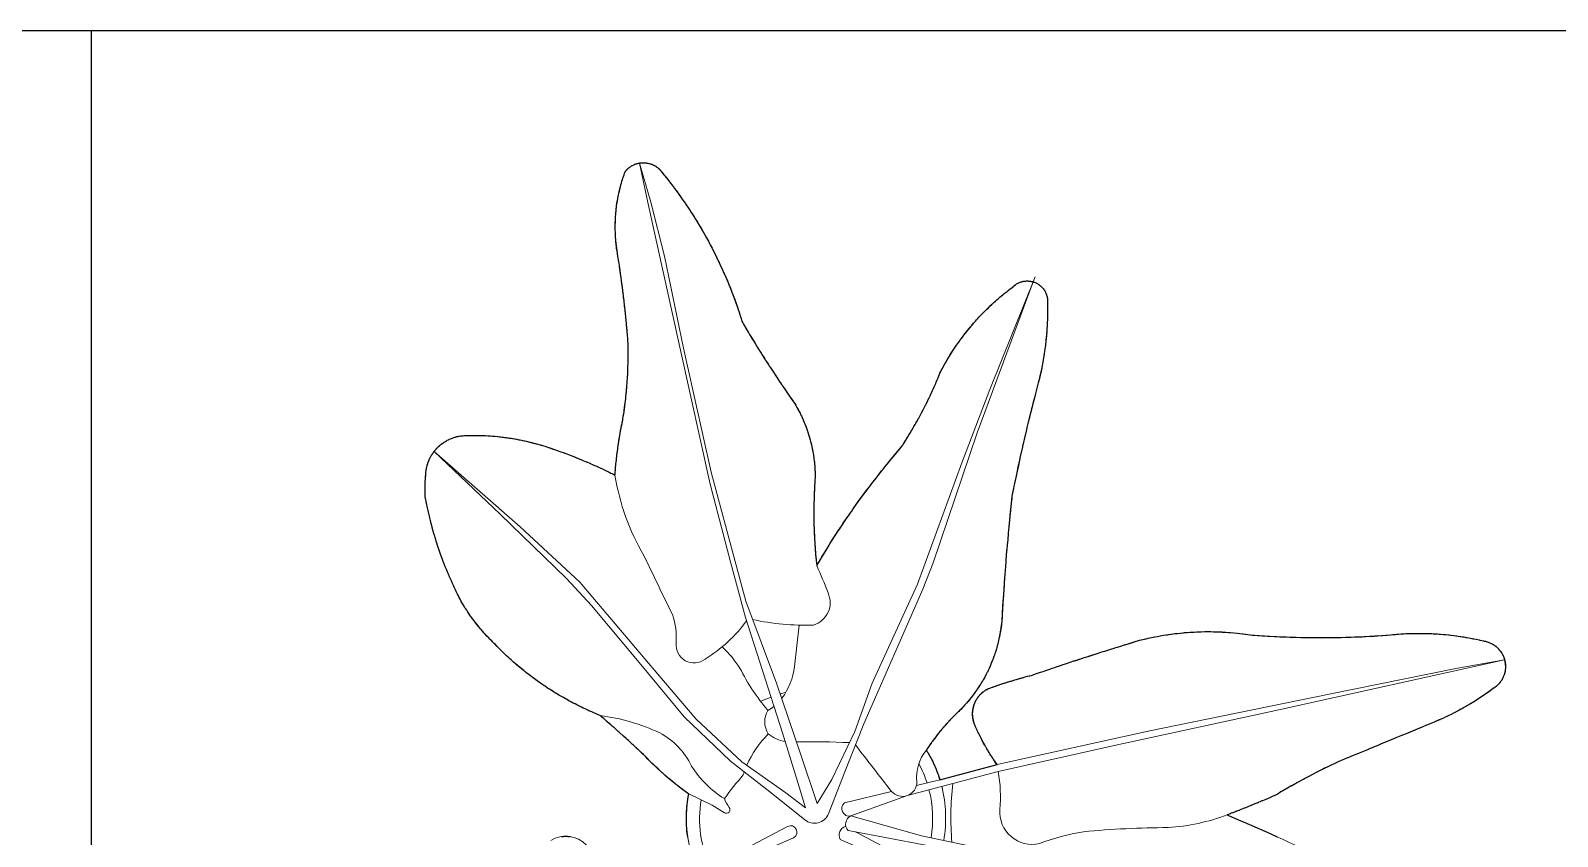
# Model space of a CAD drawing. Header units: millimetres. Extents: x 488786 to 747986, y 25193 to 95000.
# Drawn here: x 578785 to 581671, y 87476 to 89000 of the extents above; entities that cross this region are included whole.
import ezdxf

# ---------------------------------------------------------------- set-up
doc = ezdxf.new("R2010")
doc.units = ezdxf.units.MM
doc.layers.add('10. ETC', color=251, linetype='Continuous')
doc.layers.add('6. FUR1', color=181, linetype='Continuous')
doc.layers.add('7. FUR2', color=241, linetype='Continuous', lineweight=5)

# ---------------------------------------------------------------- blocks, each defined once
blk = doc.blocks.new('YUHIHA_Accessory_Plant_LargeLeaf_A_Plan')
at = {"layer": '6. FUR1'}
for points in [[(-485, -26.2), (-483.3, -26), (-482.2, -25.9), (-481.6, -25.8), (-479.9, -25.7), (-478.7, -25.7), (-477.6, -25.6), (-476.4, -25.6), (-474.7, -25.7), (-474.1, -25.7), (-473, -25.8), (-471.3, -25.9), (-470.7, -26), (-469, -26.2)], [(-246.8, -27.1), (-247.2, -23.5), (-247.7, -20), (-248.1, -16.4), (-248.2, -15.2), (-248.5, -11.6), (-248.7, -9.2), (-248.8, -6.8), (-249, -3.2), (-249, -2), (-249.2, 1.6), (-249.2, 4.1), (-249.2, 6.4), (-249.2, 8.9), (-249.2, 12.5), (-249.1, 16.1), (-249, 19.7), (-248.8, 22.1), (-248.6, 25.7), (-248.5, 26.9), (-248.2, 30.5), (-248, 32.9), (-247.7, 35.3), (-247.4, 37.6), (-247, 41.2), (-246.8, 42.4), (-246.3, 46), (-245.9, 48.4), (-245.3, 51.9), (-244.8, 54.3), (-246.9, 55.8), (-249.7, 57.8), (-253.8, 60.9), (-257.3, 63.5), (-261.4, 66.6), (-265.4, 69.8), (-267.4, 71.4), (-268.1, 71.9), (-269.5, 73), (-270.8, 74.1), (-274.8, 77.3), (-280.1, 81.7), (-280.7, 82.3), (-282.1, 83.3), (-283.4, 84.5), (-284, 85), (-288.6, 88.9), (-289.2, 89.5), (-290.5, 90.6), (-291.2, 91.2), (-291.8, 91.8), (-293.7, 93.5), (-295, 94.6), (-298.9, 98.1), (-302.6, 101.6), (-307, 105.7), (-310.8, 109.2), (-313.9, 112.2), (-315.7, 114), (-318.8, 117), (-319.3, 117.6), (-321.8, 120.1), (-326, 124.4), (-327.8, 126.2), (-328.4, 126.8), (-330.3, 128.7), (-334.9, 133), (-341.3, 139.1), (-349.1, 146.4), (-351.1, 148.2), (-353, 150), (-353.7, 150.6), (-354.3, 151.2), (-356.3, 153), (-358.3, 154.8), (-358.9, 155.4), (-360.9, 157.2), (-362.9, 159), (-368.1, 163.8), (-375.4, 170.4), (-382.7, 176.9), (-383.3, 177.5), (-386, 179.9), (-386.7, 180.5), (-388.7, 182.2), (-389.3, 182.8), (-392, 185.2), (-398.7, 191), (-403.4, 195.1), (-404.7, 196.3), (-405.4, 196.9), (-408.1, 199.2), (-410.8, 201.5), (-412.1, 202.7), (-417.5, 204.9), (-421.1, 206.4), (-422.9, 207.1), (-428.2, 209.5), (-433.5, 211.8), (-435.2, 212.6), (-440.5, 215.1), (-444, 216.7), (-447.5, 218.4), (-452.7, 221), (-456.2, 222.7), (-459.6, 224.5), (-463, 226.3), (-466.4, 228.1), (-469.9, 229.9), (-475, 232.7), (-478.3, 234.6), (-481.7, 236.5), (-485.1, 238.4), (-490.1, 241.4), (-495, 244.4), (-498.3, 246.4), (-500, 247.4), (-504.9, 250.5), (-508.1, 252.6), (-511.4, 254.7), (-516.2, 257.9), (-517.8, 259), (-521, 261.2), (-524.2, 263.4), (-527.4, 265.6), (-530.5, 267.8), (-535.2, 271.2), (-538.4, 273.5), (-541.5, 275.8), (-546.1, 279.4), (-550.7, 282.9), (-553.7, 285.3), (-556.7, 287.7), (-559.7, 290.2), (-562.7, 292.6), (-565.7, 295.1), (-568.7, 297.6), (-571.6, 300.1), (-576, 303.9), (-580.3, 307.8), (-583.2, 310.4), (-586, 313), (-588.9, 315.6), (-590.3, 317), (-593.1, 319.6), (-595.9, 322.3), (-598.6, 325), (-601.4, 327.7), (-604.1, 330.5), (-606.8, 333.2), (-610.9, 337.4), (-612.2, 338.8), (-614.9, 341.6), (-617.1, 343.7), (-619.2, 345.8), (-620.7, 347.3), (-622.8, 349.4), (-625.6, 352.3), (-629.8, 356.8), (-631.1, 358.3), (-633.8, 361.3), (-634.5, 362.1), (-635.2, 362.8), (-637.2, 365.1), (-638.5, 366.6), (-641.7, 370.5), (-644.9, 374.5), (-648, 378.4), (-651.1, 382.5), (-652.3, 384.1), (-653.5, 385.7), (-655.8, 389), (-657, 390.7), (-658.2, 392.3), (-660.5, 395.7), (-662.1, 398.2), (-663.8, 400.7), (-664.4, 401.6), (-666, 404.2), (-667.1, 405.9), (-668.7, 408.5), (-670.2, 411.1), (-672.3, 414.5), (-673.3, 416.3), (-675.3, 419.8), (-676.7, 422.5), (-678.6, 426.1), (-680, 428.8), (-681.9, 432.4), (-684.1, 436.9), (-685.8, 440.6), (-687.9, 445.2), (-688.8, 447), (-691.1, 452.1), (-693.4, 457.1), (-694, 458.4), (-696.8, 464.8), (-699, 469.9), (-700, 472.4), (-702.2, 477.6), (-704.3, 482.7), (-706.3, 487.9), (-706.8, 489.2), (-707.3, 490.5), (-709.3, 495.7), (-710.8, 499.6), (-713.2, 506.1), (-715, 511.4), (-716.4, 515.3), (-718.2, 520.6), (-719.5, 524.5), (-720.8, 528.5), (-722, 532.5), (-722.9, 535.1), (-724.1, 539.1), (-724.9, 541.8), (-725.3, 543.1), (-726.5, 547.1), (-727.6, 551.1), (-728.4, 553.8), (-729.5, 557.8), (-729.8, 559.2), (-730.2, 560.5), (-731.6, 565.9), (-733, 571.3), (-734.3, 576.7), (-735, 579.4), (-735.6, 582.1), (-736.2, 584.8), (-737.4, 590.2), (-738.6, 595.6), (-739.2, 598.4), (-740.3, 603.8), (-741.1, 607.9), (-741.6, 610.6), (-742.6, 616.1), (-742.6, 616.8), (-742.7, 617.2), (-742.7, 618.3), (-742.7, 618.7), (-742.8, 621.3), (-742.8, 621.6), (-742.9, 623.1), (-742.9, 623.5), (-742.9, 624.2), (-742.9, 626.8), (-743, 627.2), (-743, 627.9), (-743, 628.3), (-743, 633.8), (-743, 634.2), (-743, 634.9), (-742.9, 636), (-742.9, 636.7), (-742.9, 637.5), (-742.9, 638.6), (-742.9, 639.7), (-742.9, 640), (-742.7, 644.1), (-742.7, 644.5), (-742.6, 645.6), (-742.6, 645.9), (-742.5, 649.2), (-742.4, 650), (-742.4, 650.4), (-742, 655.5), (-742, 655.9), (-741.9, 657), (-741.7, 659.5), (-741.7, 659.9), (-741.6, 660.6), (-741.6, 661), (-741.3, 664.1), (-741, 665.7), (-740.8, 667.4), (-740.5, 669.1), (-740.2, 670.8), (-739.8, 672.5), (-739.2, 674.9), (-738.8, 676.6), (-738.3, 678.2), (-738, 679), (-737.8, 679.8), (-737.2, 681.5), (-736.6, 683), (-736.3, 683.9), (-736, 684.6), (-735.3, 686.2), (-734.6, 687.8), (-733.9, 689.3), (-733.5, 690.1), (-732.7, 691.6), (-732.3, 692.3), (-731.4, 693.8), (-730.6, 695.3), (-730.1, 696), (-729.2, 697.4), (-728.3, 698.9), (-727.8, 699.6), (-727.3, 700.2), (-725.7, 702.3), (-724.1, 704.3), (-723, 705.6), (-721.9, 706.9), (-720.7, 708.1), (-719.5, 709.4), (-718.3, 710.6), (-717.1, 711.7), (-716.5, 712.3), (-714.5, 714), (-713.9, 714.5), (-713.2, 715.1), (-711.9, 716.1), (-711.2, 716.6), (-709.1, 718.1), (-708.4, 718.6), (-707, 719.6), (-705.6, 720.5), (-704.1, 721.4), (-702.6, 722.2), (-701.2, 723.1), (-698.9, 724.2), (-697.3, 725), (-695, 726), (-693.4, 726.6), (-691.8, 727.2), (-690.2, 727.8), (-688.6, 728.4), (-687, 728.9), (-685.3, 729.3), (-684.5, 729.6), (-682.8, 730), (-681.2, 730.3), (-679.5, 730.7), (-677.8, 731), (-675.3, 731.4), (-673.6, 731.6), (-672.8, 731.7), (-671.1, 731.8), (-668.5, 732), (-666, 732.1), (-659.9, 732.3), (-655, 732.3), (-652.5, 732.4), (-646.3, 732.4), (-641.4, 732.3), (-636.5, 732.2), (-632.8, 732.1), (-629.1, 731.9), (-624.2, 731.7), (-620.5, 731.4), (-615.6, 731.1), (-614.4, 731), (-613.1, 730.9), (-610.7, 730.7), (-605.8, 730.2), (-602.1, 729.8), (-597.2, 729.3), (-592.3, 728.6), (-588.7, 728.1), (-583.8, 727.4), (-581.4, 727.1), (-577.7, 726.5), (-574.1, 725.9), (-572.8, 725.6), (-570.4, 725.2), (-565.6, 724.3), (-563.2, 723.8), (-560.8, 723.3), (-555.9, 722.3), (-552.3, 721.5), (-547.5, 720.4), (-545.1, 719.8), (-540.4, 718.6), (-539.2, 718.3), (-538, 718), (-533.2, 716.7), (-529.7, 715.7), (-523.8, 714), (-521.4, 713.3), (-516.7, 711.8), (-513.2, 710.7), (-510.1, 709.6), (-509, 709.3), (-508, 709), (-504.9, 707.9), (-502.8, 707.2), (-496.6, 705.1), (-495.6, 704.7), (-493.5, 704), (-486.3, 701.4), (-482.2, 700), (-480.2, 699.2), (-479.2, 698.8), (-475.1, 697.3), (-469, 695), (-463.9, 693), (-461.8, 692.2), (-460.8, 691.8), (-459.8, 691.4), (-451.7, 688.1), (-447.7, 686.4), (-445.7, 685.6), (-444.7, 685.2), (-441.6, 683.9), (-438.6, 682.6), (-437.6, 682.2), (-431.6, 679.6), (-430.6, 679.2), (-429.6, 678.7), (-426.6, 677.4), (-422.6, 675.6), (-420.6, 674.7), (-416.7, 672.9), (-410.7, 670.2), (-406.8, 668.3), (-401.8, 666), (-400.9, 665.5), (-398.9, 664.5), (-395, 662.6), (-392, 661.2), (-387.2, 658.8), (-384.2, 657.3), (-384.1, 658.9), (-384.1, 659.7), (-383.8, 662.9), (-383.7, 663.7), (-383.5, 666.1), (-383.3, 669.3), (-383.1, 670.9), (-383, 671.7), (-382.6, 676.5), (-382.5, 677.3), (-382.3, 678.9), (-382, 682.1), (-381.6, 685.3), (-381.5, 686.9), (-381.4, 687.7), (-381, 690.9), (-380.9, 691.7), (-380.6, 694.1), (-380.4, 695.7), (-380.4, 696.5), (-379.6, 702.1), (-379.5, 702.9), (-379.1, 706.1), (-378.9, 707.7), (-378.8, 708.5), (-377.9, 714.8), (-377.7, 715.6), (-377.5, 717.2), (-376.9, 721.2), (-376.8, 722), (-376, 726.8), (-375.9, 727.5), (-375.6, 729.1), (-375.1, 732.3), (-373.5, 741), (-372.9, 744.2), (-372.6, 745.8), (-372.5, 746.6), (-371.6, 751.3), (-370.9, 754.5), (-370.6, 756), (-370.3, 757.6), (-370, 759.2), (-369.6, 761.5), (-369.2, 763.8), (-368.7, 767.3), (-368.5, 768.5), (-367.7, 773.1), (-367.1, 777.8), (-366.9, 779), (-366.7, 780.1), (-366.1, 784.8), (-365.3, 790.7), (-365, 793), (-364.9, 794.2), (-364.5, 797.7), (-363.9, 802.4), (-363.6, 805.9), (-363.1, 810.6), (-363, 811.7), (-362.5, 816.4), (-362.1, 821.1), (-362, 822.3), (-361.8, 824.6), (-361.6, 827), (-361.3, 830.5), (-361.3, 831.7), (-361, 835.2), (-360.7, 839.9), (-360.6, 842.3), (-360.2, 848.2), (-360, 852.9), (-360, 854), (-359.9, 855.2), (-359.7, 859.9), (-359.6, 864.6), (-359.5, 867), (-359.4, 874.1), (-359.3, 877.6), (-359.3, 881.1), (-359.3, 883.5), (-359.3, 890.6), (-359.3, 892.9), (-359.3, 897.6), (-359.4, 903.5), (-359.5, 908.2), (-359.6, 909.4), (-359.8, 912.1), (-360.2, 917.5), (-360.4, 920.2), (-360.6, 921.6), (-361.2, 929.7), (-361.4, 931), (-361.6, 933.7), (-361.9, 936.4), (-362.3, 941.8), (-363.2, 951.3), (-363.4, 952.6), (-363.8, 956.6), (-365, 968.8), (-365.2, 970.1), (-365.9, 976.9), (-367.1, 987.6), (-367.8, 993), (-368.1, 995.7), (-368.3, 997), (-369.3, 1005.1), (-369.4, 1006.4), (-370.1, 1011.8), (-370.5, 1014.5), (-370.6, 1015.9), (-371.7, 1023.9), (-371.9, 1025.3), (-372.6, 1030.6), (-373.8, 1038.7), (-374.9, 1046.7), (-375.7, 1052.1), (-375.9, 1053.4), (-377.1, 1061.4), (-377.3, 1062.8), (-377.8, 1065.5), (-378.6, 1070.8), (-380.3, 1081.5), (-380.5, 1082.7), (-381, 1086.2), (-381.3, 1088.6), (-381.9, 1093.3), (-382, 1094.4), (-382.4, 1098), (-382.8, 1102.7), (-382.9, 1105.1), (-383.2, 1108.6), (-383.4, 1112.2), (-383.5, 1116.9), (-383.6, 1120.5), (-383.7, 1124), (-383.7, 1126.4), (-383.7, 1128.8), (-383.7, 1131.2), (-383.6, 1134.7), (-383.5, 1138.3), (-383.4, 1140.6), (-383.1, 1145.4), (-383, 1146.6), (-382.8, 1150.1), (-382.4, 1154.8), (-382.1, 1157.2), (-381.8, 1160.7), (-381.3, 1164.3), (-381, 1166.6), (-380.4, 1171.3), (-379.8, 1174.8), (-379, 1179.5), (-378.2, 1184.2), (-377.5, 1187.6), (-377, 1190), (-376.2, 1193.4), (-375.7, 1195.8), (-374.6, 1200.4), (-374, 1202.7), (-373.1, 1206.1), (-372.1, 1209.5), (-371.1, 1212.9), (-370.1, 1216.3), (-369.4, 1218.6), (-369, 1219.7), (-368.6, 1220.9), (-368.3, 1222), (-367.1, 1225.4), (-366.3, 1227.6), (-365.5, 1229.8), (-365.1, 1230.9), (-364.3, 1232), (-363.9, 1232.4), (-363.1, 1233.4), (-362.2, 1234.4), (-361.3, 1235.3), (-360.4, 1236.2), (-359.5, 1237), (-358.5, 1237.9), (-358, 1238.3), (-357, 1239.1), (-356, 1239.8), (-355.5, 1240.2), (-354.4, 1240.9), (-353.3, 1241.6), (-352.8, 1241.9), (-351.7, 1242.6), (-351.1, 1242.9), (-350, 1243.5), (-348.8, 1244), (-347.6, 1244.5), (-346.4, 1245), (-345.8, 1245.2), (-344.7, 1245.7), (-343.4, 1246.1), (-342.2, 1246.4), (-341, 1246.8), (-339.7, 1247), (-338.5, 1247.3), (-337.8, 1247.4), (-337.2, 1247.5), (-335.9, 1247.7), (-334.7, 1247.8), (-333.4, 1247.9), (-332.8, 1248), (-332.1, 1248), (-330.8, 1248), (-330.2, 1248), (-328.9, 1248), (-327, 1247.9), (-325.7, 1247.8), (-324.4, 1247.6), (-323.2, 1247.4), (-321.9, 1247.2), (-320.1, 1246.7), (-318.8, 1246.4), (-317.6, 1246.1), (-315.8, 1245.4), (-314.6, 1245), (-313.4, 1244.5), (-312.8, 1244.2), (-311.6, 1243.7), (-310.5, 1243.1), (-309.4, 1242.5), (-308.8, 1242.2), (-308.3, 1241.9), (-307.2, 1241.2), (-306.1, 1240.5), (-305, 1239.8), (-304, 1239), (-303, 1238.2), (-302.5, 1237.8), (-301.6, 1237), (-300.1, 1235.7), (-298.8, 1234.3), (-297.9, 1233.4), (-297.1, 1232.4), (-296.7, 1231.9), (-295.9, 1230.9), (-295.1, 1229.9), (-294.8, 1229.4), (-291.6, 1225.4), (-290, 1223.5), (-286.9, 1219.5), (-282.2, 1213.6), (-279.1, 1209.6), (-276, 1205.6), (-274.5, 1203.5), (-271.5, 1199.5), (-268.5, 1195.4), (-265.5, 1191.4), (-264, 1189.3), (-259.6, 1183.2), (-258.2, 1181.1), (-253.9, 1174.9), (-251, 1170.7), (-249.6, 1168.6), (-245.4, 1162.3), (-242.6, 1158.1), (-241.3, 1156), (-237.2, 1149.6), (-234.5, 1145.4), (-233.1, 1143.2), (-229.1, 1136.8), (-226.5, 1132.5), (-223.9, 1128.1), (-220.1, 1121.6), (-217.6, 1117.2), (-215.1, 1112.8), (-211.4, 1106.2), (-207.7, 1099.6), (-205.3, 1095.2), (-204.2, 1092.9), (-200.6, 1086.2), (-198.3, 1081.7), (-196, 1077.2), (-193.8, 1072.7), (-191.6, 1068.2), (-188.3, 1061.4), (-187.2, 1059.1), (-185.1, 1054.5), (-182.9, 1049.9), (-180.8, 1045.4), (-178.8, 1040.7), (-177.8, 1038.4), (-174.7, 1031.5), (-173.7, 1029.2), (-171.8, 1024.5), (-169.8, 1019.9), (-168.9, 1017.5), (-166.1, 1010.5), (-163.3, 1003.5), (-161.5, 998.8), (-159.7, 994), (-158, 989.3), (-157.1, 986.9), (-155.4, 982.2), (-154.5, 979.8), (-152.9, 975), (-151.2, 970.3), (-149.6, 965.5), (-148.1, 960.7), (-147.3, 958.3), (-145.7, 953.5), (-144.2, 948.6), (-143.5, 946.2), (-142.1, 943.8), (-141.3, 942.6), (-137, 935.2), (-132.6, 927.9), (-131.9, 926.7), (-131.1, 925.5), (-129.7, 923.1), (-127.5, 919.4), (-120, 907.3), (-114.8, 898.8), (-113.3, 896.4), (-112.5, 895.2), (-110.3, 891.6), (-108, 888), (-107.2, 886.8), (-106.5, 885.6), (-101.9, 878.4), (-98.9, 873.6), (-96.6, 870), (-95, 867.6), (-91.9, 862.9), (-91.2, 861.7), (-83.4, 849.8), (-82.6, 848.6), (-80.3, 845), (-76.3, 839.1), (-75.6, 837.9), (-72.4, 833.2), (-71.6, 832), (-69.2, 828.5), (-68.4, 827.3), (-67.6, 826.1), (-66.8, 825), (-64.4, 821.4), (-58, 812), (-55.6, 808.5), (-54, 806.2), (-53.2, 805), (-50.8, 801.5), (-47.5, 796.9), (-46.7, 795.7), (-45.1, 793.4), (-44.5, 792.4), (-42.7, 789.4), (-41.6, 787.4), (-40.4, 785.4), (-39.3, 783.4), (-38.2, 781.4), (-37.1, 779.4), (-36.1, 777.4), (-34.5, 774.3), (-33.5, 772.2), (-32, 769.1), (-30.5, 766), (-28.6, 761.8), (-27.3, 758.6), (-26.4, 756.5), (-25.5, 754.4), (-24.2, 751.2), (-23, 748), (-22.2, 745.8), (-21, 742.6), (-20.3, 740.4), (-19.9, 739.3), (-19.6, 738.2), (-18.2, 733.8), (-17.1, 730.6), (-15.9, 726.1), (-15.3, 723.9), (-14.4, 720.6), (-13.5, 717.2), (-13.3, 716.1), (-13, 715), (-12.2, 711.6), (-11.3, 707.2), (-10.4, 702.7), (-10, 700.4), (-9.2, 695.9), (-9.1, 694.7), (-8.4, 690.2), (-8.1, 687.9), (-7.7, 684.5), (-7.4, 682.2), (-7.1, 678.8), (-6.7, 674.2), (-6.5, 671.9), (-6.3, 668.5), (-6.2, 666.2), (-6.1, 663.9), (-6, 660.4), (-5.9, 657), (-5.9, 653.5), (-6, 652.2), (-6.2, 648.3), (-6.6, 643.1), (-7, 636.5), (-7.1, 633.9), (-7.4, 627.4), (-7.5, 624.7), (-7.7, 619.5), (-7.8, 618.2), (-7.9, 614.3), (-8, 611.7), (-8, 610.3), (-8.1, 606.4), (-8.2, 601.2), (-8.3, 598.6), (-8.3, 590.7), (-8.3, 588.1), (-8.4, 585.5), (-8.3, 584.1), (-8.3, 578.9), (-8.3, 572.3), (-8.2, 567.1), (-8.1, 565.8), (-8.1, 563.2), (-7.8, 555.3), (-7.8, 554), (-7.8, 552.7), (-7.6, 547.5), (-7.4, 544.8), (-7.1, 537), (-6.7, 530.4), (-6.4, 526.5), (-6.4, 525.2), (-6.1, 521.3), (-5.7, 516.1), (-5.4, 512.1), (-5.1, 508.2), (-5, 506.9), (-4.6, 503), (-4.1, 497.8), (-4, 496.5), (-3.9, 495.2), (-3.5, 491.3), (-2.9, 486.1), (-0.8, 489.8), (0.3, 491.6), (4.7, 499), (6.9, 502.7), (10.3, 508.3), (15.9, 517.4), (20.4, 524.8), (22.7, 528.4), (23.8, 530.2), (28.4, 537.5), (33.1, 544.7), (37.8, 552), (43.7, 560.9), (48.5, 568.1), (53.3, 575.2), (55.8, 578.8), (57, 580.6), (60.6, 585.9), (61.9, 587.6), (63.1, 589.4), (66.8, 594.7), (69.3, 598.2), (71.8, 601.7), (74.3, 605.2), (79.3, 612.2), (81.9, 615.7), (87, 622.6), (90.8, 627.8), (96, 634.6), (99.9, 639.8), (101.2, 641.5), (103.8, 644.9), (109.1, 651.7), (113.1, 656.8), (115.7, 660.2), (119.7, 665.2), (122.4, 668.6), (126.5, 673.6), (133.3, 682), (134.7, 683.6), (141.5, 691.9), (144.3, 695.2), (149.9, 701.8), (154.1, 706.7), (156.9, 709.9), (158.2, 712), (159.6, 714.1), (160.9, 716.2), (165.5, 723.5), (166.8, 725.6), (167.5, 726.6), (169.4, 729.8), (172, 734), (174.6, 738.3), (175.2, 739.4), (175.8, 740.4), (177.1, 742.6), (179.6, 746.8), (180.2, 747.9), (180.8, 749), (183.3, 753.3), (183.9, 754.4), (185.1, 756.5), (186.3, 758.7), (189.3, 764.1), (189.9, 765.2), (191.1, 767.4), (194, 772.8), (195.2, 775), (198, 780.5), (200.9, 786), (202.5, 789.3), (203.1, 790.4), (203.6, 791.5), (206.9, 798.2), (209.6, 803.8), (210.1, 804.9), (211.2, 807.1), (214.9, 815), (216.9, 819.5), (218.9, 824), (221.9, 830.8), (222.9, 833.1), (224.8, 837.6), (226.3, 841.1), (229.1, 847.9), (230, 850.2), (231.6, 853.2), (233.1, 856.2), (234.7, 859.2), (236.3, 862.1), (238.7, 866.5), (241.2, 870.9), (243.7, 875.3), (246.3, 879.6), (248, 882.5), (248.9, 883.9), (252.5, 889.6), (256.1, 895.2), (258.9, 899.4), (260.8, 902.2), (263.7, 906.3), (266.6, 910.4), (267.6, 911.8), (270.5, 915.9), (273.6, 919.9), (276.6, 923.9), (279.7, 927.9), (281.8, 930.5), (285, 934.4), (287.1, 937), (289.3, 939.6), (293.6, 944.7), (297, 948.4), (299.2, 950.9), (301.5, 953.4), (303.7, 955.9), (307.2, 959.6), (309.5, 962), (313, 965.6), (315.4, 968), (317.8, 970.4), (321.4, 973.9), (325, 977.3), (327.5, 979.6), (329.9, 981.9), (332.4, 984.2), (334.9, 986.4), (336.2, 987.5), (337.4, 988.7), (339.9, 990.9), (342.5, 993.1), (343.8, 994.1), (346.3, 996.3), (348.9, 998.4), (351.5, 1000.6), (356.8, 1004.8), (359.4, 1006.8), (362.1, 1008.9), (364.7, 1010.9), (367.4, 1012.9), (368.4, 1013.9), (368.9, 1014.3), (369.9, 1015.2), (370.9, 1016.1), (372.6, 1017.3), (373.7, 1018.1), (374.2, 1018.4), (374.8, 1018.8), (376, 1019.5), (377.2, 1020.1), (377.8, 1020.4), (379, 1021), (380.2, 1021.5), (381.5, 1022), (382.1, 1022.2), (383.4, 1022.7), (384, 1022.9), (385.4, 1023.2), (386, 1023.4), (387.3, 1023.7), (388, 1023.8), (388.7, 1023.9), (390, 1024.1), (390.7, 1024.2), (392, 1024.3), (393.4, 1024.4), (394.7, 1024.4), (395.4, 1024.4), (396.1, 1024.4), (397.4, 1024.3), (398.8, 1024.2), (399.4, 1024.2), (400.8, 1024), (402.1, 1023.7), (403.4, 1023.5), (404.7, 1023.2), (406, 1022.8), (407.3, 1022.4), (408, 1022.1), (408.6, 1021.9), (409.8, 1021.4), (411.7, 1020.6), (412.9, 1020), (413.5, 1019.6), (414.7, 1019), (415.8, 1018.3), (416.4, 1017.9), (416.9, 1017.5), (418, 1016.7), (419.6, 1015.5), (420.1, 1015), (421.1, 1014.1), (422.1, 1013.2), (423, 1012.2), (423.5, 1011.7), (423.9, 1011.2), (424.8, 1010.2), (425.2, 1009.6), (426, 1008.6), (426.4, 1008), (426.8, 1007.5), (427.2, 1006.9), (427.9, 1005.7), (428.6, 1004.6), (429.2, 1003.4), (429.5, 1002.8), (430.1, 1001.6), (430.6, 1000.3), (430.9, 999.7), (431.1, 999), (431.5, 997.8), (431.9, 996.5), (432.3, 995.2), (432.6, 993.9), (432.8, 992.5), (433, 991.9), (433.1, 990.5), (433.3, 985.6), (433.3, 983.2), (433.4, 980.7), (433.4, 975.8), (433.4, 971), (433.4, 968.5), (433.4, 964.8), (433.3, 962.4), (433.2, 957.5), (433.1, 952.6), (433, 950.2), (432.8, 946.5), (432.6, 941.6), (432.5, 939.2), (432.2, 934.3), (431.8, 929.4), (431.6, 927), (431.3, 923.3), (431.2, 922.1), (431.1, 920.9), (430.6, 916), (430, 909.9), (429.4, 905.1), (429.3, 903.9), (429.1, 902.6), (428.7, 899), (428.4, 896.6), (428.2, 895.4), (427.7, 891.7), (427, 886.9), (426.2, 882), (425.8, 879.6), (425, 874.8), (424.4, 871.2), (424.2, 870), (423.7, 867.6), (423, 864), (422.3, 860.4), (421.6, 856.8), (420.3, 850.8), (419.5, 847.2), (418.4, 842.4), (417.3, 837.7), (416.7, 835.3), (415.8, 831.9), (413.1, 821.8), (410.5, 811.6), (408.3, 803.2), (406.1, 794.7), (405.7, 793), (404, 786.2), (403.2, 782.8), (402.7, 781.1), (399.4, 767.6), (399, 765.9), (398.1, 762.5), (397.3, 759.1), (396.9, 757.4), (394.4, 747.2), (394, 745.5), (392.8, 740.4), (390.8, 731.9), (390.4, 730.2), (387.2, 716.5), (386.8, 714.8), (386.1, 711.4), (385.7, 709.7), (385.3, 708), (384.5, 704.6), (384.1, 702.9), (381.8, 692.7), (378.1, 675.6), (375.1, 661.9), (373.7, 655.1), (371.5, 644.8), (370.8, 641.4), (369.8, 636.3), (368.7, 631.1), (368.3, 629.4), (365.9, 617.4), (365.5, 613.7), (365, 608.2), (364.8, 606.3), (363.6, 595.2), (363.4, 593.4), (363, 589.7), (362.1, 580.4), (361.9, 578.6), (360.2, 560.1), (360, 558.3), (359.6, 554.5), (359, 547.2), (358.8, 545.3), (357.3, 528.6), (357.1, 526.8), (356.8, 523.1), (356.5, 519.4), (356.2, 515.7), (356, 513.8), (354.6, 497.2), (354.5, 495.3), (354.2, 491.6), (353.8, 486.1), (353.6, 484.2), (353, 476.8), (352.9, 475), (352.6, 471.3), (352.5, 469.4), (351.9, 462), (351.8, 460.1), (351.4, 454.6), (351.1, 450.9), (351, 449), (349.8, 432.3), (349.1, 421.2), (348.9, 417.5), (348.8, 415.7), (348, 402.7), (347.9, 400.8), (347.6, 397.1), (347.2, 389.7), (346.7, 380.4), (346.4, 377.4), (346, 374.4), (345.5, 369.9), (345.3, 368.4), (345, 366.9), (344.6, 363.9), (344.1, 360.9), (343.8, 359.4), (343.3, 356.4), (343, 355), (342.4, 352), (342.1, 350.5), (341.5, 347.6), (340.8, 344.6), (340.1, 341.7), (339.4, 338.7), (338.6, 335.8), (338.2, 334.3), (337.4, 331.4), (336.6, 328.5), (336.2, 327.1), (335.3, 324.2), (334.8, 322.7), (333.9, 319.9), (332.9, 317), (331.9, 314.1), (330.3, 309.9), (329.2, 307.1), (327.6, 302.8), (326.4, 300), (324.6, 295.9), (322.7, 291.7), (322.1, 290.4), (320.8, 287.6), (319.5, 284.9), (318.8, 283.6), (316.7, 279.5), (314.6, 275.5), (313.9, 274.2), (311.6, 270.2), (310.1, 267.6), (309.3, 266.3), (307.8, 263.7), (307, 262.4), (305.4, 259.9), (303.8, 257.3), (302.1, 254.8), (300.4, 252.3), (299.6, 251), (297.8, 248.6), (296.1, 246.1), (293.4, 242.4), (291.5, 240), (289.7, 237.6), (288.8, 236.4), (286.9, 234.1), (285, 231.7), (283, 229.4), (282, 228.3), (280, 226), (279.1, 224.8), (277, 222.6), (275, 220.4), (272.9, 218.2), (269.8, 214.9), (267.6, 212.7), (265.5, 210.6), (264.4, 209.5), (261.8, 207), (261.2, 206.5), (260.2, 205.5), (258.6, 203.9), (257, 202.3), (255.5, 200.8), (253.9, 199.2), (253.4, 198.7), (248.8, 193.9), (247.8, 192.8), (246.3, 191.2), (245.8, 190.6), (245.3, 190.1), (243.8, 188.5), (243.3, 187.9), (241.8, 186.3), (238.9, 183), (235.5, 179.1), (234.6, 177.9), (233.6, 176.8), (233.1, 176.2), (231.7, 174.5), (230.8, 173.4), (229.9, 172.3), (228, 170), (225.2, 166.5), (222.1, 162.4), (219.4, 158.9), (219, 158.3), (217.6, 156.6), (215.5, 153.6), (214.6, 152.4), (214.2, 151.8), (213.3, 150.6), (211.6, 148.2), (211.2, 147.6), (210.8, 147), (208.7, 143.9), (207, 141.5), (205.4, 139), (204.2, 137.2), (204.9, 136), (205.2, 135.5), (205.9, 134.3), (206.9, 132.6), (207.4, 131.8), (208.2, 130.6), (209.1, 128.9), (209.4, 128.4), (210.3, 126.8), (210.8, 125.9), (211, 125.5), (212.4, 122.9), (213.1, 121.6), (213.3, 121.2), (214, 119.9), (214.4, 119), (214.6, 118.6), (216.2, 115.6), (216.4, 115.1), (217, 113.8), (217.8, 112.1), (218, 111.6), (218.9, 109.9), (219, 109.4), (219.5, 108.6), (219.6, 108.1), (220.2, 106.8), (220.6, 105.9), (220.8, 105.5), (222, 102.8), (222.2, 102.3), (222.5, 101.4), (223.6, 98.7), (224.3, 96.9), (224.5, 96.5), (224.9, 95.6), (226.1, 92.4), (226.9, 90.1), (227, 89.7), (227.4, 88.8), (228, 86.9), (228.6, 85.1), (229.2, 83.2), (229.4, 82.8), (230, 80.9), (337.9, 109.8), (336.7, 111.4), (334.4, 114.8), (333.2, 116.5), (330.5, 120.6), (330.2, 121.1), (329.4, 122.3), (329, 122.9), (328.3, 124), (327.2, 125.8), (326.8, 126.3), (326.4, 126.9), (325, 129.3), (323.5, 131.6), (323.2, 132.2), (320.7, 136.3), (319.6, 138.1), (318.6, 139.9), (316.5, 143.4), (316.2, 144), (314.8, 146.4), (312.5, 150.6), (312.2, 151.3), (311.5, 152.5), (309.9, 155.5), (307.6, 159.8), (306.4, 162.2), (303.6, 167.8), (303.3, 168.4), (303, 169), (302.4, 170.3), (300.4, 174.6), (300.1, 175.2), (299, 177.7), (296.7, 182.8), (296.4, 183.4), (295.6, 185.3), (295.1, 186.6), (294.9, 187.1), (294.5, 188.3), (294.3, 188.9), (294.1, 189.4), (293.7, 190.6), (293.6, 191.2), (293.2, 192.4), (293, 193.5), (292.6, 195.3), (292.5, 195.9), (292.3, 197.1), (292.1, 198.3), (291.9, 199.5), (291.8, 200.7), (291.7, 201.9), (291.7, 202.5), (291.6, 203.7), (291.6, 205.6), (291.6, 206.8), (291.6, 207.4), (291.6, 208), (291.7, 209.8), (291.8, 211), (292, 212.2), (292, 212.8), (292.2, 214), (292.4, 215.2), (292.7, 216.4), (292.9, 217.6), (293.1, 218.2), (293.5, 220), (293.7, 220.5), (294.2, 222.3), (294.4, 222.9), (294.8, 224), (295.5, 225.7), (295.7, 226.3), (296.4, 228), (297.2, 229.6), (298, 231.2), (298.6, 232.3), (299.6, 233.8), (300.2, 234.9), (301.2, 236.4), (301.6, 236.9), (302.3, 237.8), (303, 238.8), (303.8, 239.7), (304.2, 240.2), (305, 241.1), (306.2, 242.5), (307.5, 243.8), (308.8, 245), (309.3, 245.5), (310.6, 246.7), (312, 247.8), (313.5, 248.9), (314, 249.3), (315.5, 250.3), (316.5, 251), (317.5, 251.6), (318.6, 252.2), (320.2, 253.1), (321.4, 253.5), (322.1, 253.8), (329.1, 256.3), (329.7, 256.5), (331, 257), (334.8, 258.3), (336.1, 258.8), (336.7, 259), (339.3, 259.9), (339.9, 260.1), (341.8, 260.7), (343.1, 261.2), (345, 261.8), (345.7, 262), (347, 262.4), (348.9, 263.1), (349.5, 263.3), (350.8, 263.7), (351.5, 263.9), (353.4, 264.5), (354, 264.7), (358.5, 266.2), (359.2, 266.3), (361.1, 267), (363.1, 267.5), (363.7, 267.8), (365.6, 268.3), (366.3, 268.5), (368.2, 269.1), (369.5, 269.5), (374.1, 270.8), (374.7, 271), (376.7, 271.6), (380.6, 272.7), (381.9, 273.1), (382.5, 273.3), (385.1, 274), (385.8, 274.2), (387.7, 274.7), (389, 275), (391, 275.6), (395.5, 276.8), (398.8, 277.6), (399.5, 277.8), (402.7, 278.6), (404.3, 279.2), (405.9, 279.7), (407.5, 280.3), (409, 280.8), (410.6, 281.3), (412.2, 281.9), (420.1, 284.6), (424.8, 286.2), (427.9, 287.3), (437.4, 290.5), (440.5, 291.6), (442.1, 292.1), (446.9, 293.7), (451.6, 295.3), (454.7, 296.3), (457.9, 297.4), (462.6, 299), (467.4, 300.5), (469, 301.1), (483.2, 305.8), (484.8, 306.3), (494.2, 309.4), (499, 311), (500.6, 311.5), (510.1, 314.6), (529.1, 320.7), (530.7, 321.2), (533.9, 322.2), (538.6, 323.7), (541.8, 324.7), (545, 325.7), (552.9, 328.2), (559.2, 330.2), (562.4, 331.2), (565.6, 332.2), (573.5, 334.7), (575.1, 335.2), (578.3, 336.2), (579.9, 336.6), (581.5, 337.1), (587.9, 339.1), (597.4, 342), (599, 342.5), (605.4, 344.4), (607, 344.9), (610.2, 345.7), (616.7, 347.3), (619.9, 348), (623.1, 348.8), (629.6, 350.2), (636.2, 351.5), (641.1, 352.4), (646, 353.3), (652.5, 354.4), (659.1, 355.5), (662.4, 356), (667.3, 356.7), (670.6, 357.1), (673.9, 357.5), (675.6, 357.7), (678.9, 358.1), (683.8, 358.6), (688.8, 359.1), (690.4, 359.2), (692.1, 359.4), (697.1, 359.8), (702, 360.2), (707, 360.5), (710.3, 360.6), (715.3, 360.9), (718.6, 361), (723.6, 361.2), (730.3, 361.3), (735.2, 361.3), (736.9, 361.3), (741.9, 361.3), (746.9, 361.2), (751.9, 361.1), (753.5, 361), (758.5, 360.9), (763.5, 360.6), (766.8, 360.4), (770.1, 360.2), (775.1, 359.9), (778.4, 359.6), (785, 359.1), (791.7, 358.4), (796.6, 357.9), (801.6, 357.3), (806.5, 356.6), (811.5, 355.9), (816.4, 355.2), (820.5, 354.9), (830.8, 354.1), (839.1, 353.5), (843.3, 353.3), (849.5, 352.9), (851.5, 352.8), (853.6, 352.6), (861.9, 352.2), (872.2, 351.7), (880.5, 351.3), (884.7, 351.2), (890.9, 350.9), (903.3, 350.6), (911.6, 350.3), (915.7, 350.3), (917.8, 350.2), (919.9, 350.2), (924, 350.1), (932.3, 350), (942.7, 350), (951, 349.9), (955.1, 350), (963.4, 350), (973.8, 350.1), (977.9, 350.2), (980, 350.2), (988.3, 350.4), (996.6, 350.6), (1002.8, 350.8), (1004.8, 350.9), (1006.9, 351), (1013.1, 351.2), (1015.2, 351.3), (1017.3, 351.4), (1023.5, 351.6), (1027.6, 351.8), (1033.8, 352.1), (1042.1, 352.6), (1044.2, 352.7), (1050.4, 353), (1052.5, 353.2), (1056.6, 353.4), (1066.9, 354.1), (1075.2, 354.8), (1081.4, 355.2), (1085.6, 355.7), (1091.1, 356.2), (1096.7, 356.6), (1100.8, 356.9), (1106.4, 357.3), (1110.5, 357.5), (1113.3, 357.6), (1116.1, 357.7), (1120.3, 357.9), (1123, 357.9), (1128.6, 358), (1134.2, 358.1), (1136.9, 358.1), (1139.7, 358.1), (1143.9, 358), (1146.7, 358), (1149.5, 357.9), (1153.6, 357.8), (1156.4, 357.7), (1162, 357.4), (1167.5, 357.1), (1173.1, 356.7), (1175.9, 356.5), (1181.4, 356.1), (1185.6, 355.7), (1191.1, 355.1), (1195.2, 354.7), (1200.8, 354), (1204.9, 353.5), (1206.3, 353.3), (1209, 352.9), (1213.2, 352.3), (1217.3, 351.7), (1220, 351.2), (1224.1, 350.5), (1229.6, 349.6), (1232.4, 349.1), (1237.8, 348), (1243.3, 346.9), (1248.7, 345.7), (1250.1, 345.4), (1254.1, 344.5), (1256.8, 343.8), (1258.2, 343.5), (1259.1, 343.4), (1260.7, 343), (1262.4, 342.6), (1264.1, 342.1), (1265.8, 341.6), (1267.4, 341), (1269, 340.3), (1270.6, 339.6), (1272.1, 338.8), (1273.7, 338), (1275.2, 337.1), (1275.9, 336.7), (1276.6, 336.2), (1278, 335.2), (1279.4, 334.2), (1280.1, 333.7), (1281.5, 332.6), (1282.8, 331.4), (1284, 330.2), (1284.6, 329.6), (1285.2, 329), (1285.8, 328.3), (1287, 327), (1288.1, 325.7), (1288.6, 325), (1289.1, 324.3), (1290.1, 322.9), (1291.1, 321.5), (1292, 320), (1292.8, 318.5), (1293.2, 317.7), (1294, 316.1), (1294.7, 314.5), (1295.4, 312.9), (1295.7, 312.1), (1296.2, 310.5), (1296.5, 309.7), (1296.7, 308.8), (1297.2, 307.1), (1297.6, 305.5), (1297.9, 303.8), (1298, 302.9), (1298.3, 301.2), (1298.4, 300.3), (1298.5, 298.6), (1298.6, 297.7), (1298.6, 296.8), (1298.6, 295.1), (1298.6, 294.3), (1298.6, 292.5), (1298.4, 290.8), (1298.3, 289.9), (1298.1, 288.2), (1297.8, 286.5), (1297.5, 284.8), (1297.1, 283.1), (1296.9, 282.3), (1296.6, 281.4), (1296.1, 279.8), (1295.5, 278.1), (1295.2, 277.3), (1294.5, 275.7), (1294.2, 274.9), (1293.4, 273.4), (1292.6, 271.8), (1292.2, 271.1), (1291.8, 270.3), (1290.8, 268.9), (1289.9, 267.4), (1289.4, 266.7), (1288.3, 265.3), (1287.8, 264.6), (1286.7, 263.3), (1285.5, 262), (1284.3, 260.8), (1283.7, 260.2), (1282.4, 259), (1281.8, 258.4), (1281.1, 257.9), (1278.4, 255.8), (1275.6, 253.7), (1272.9, 251.7), (1270.1, 249.7), (1265.5, 246.4), (1261.7, 243.8), (1258.9, 241.8), (1256.1, 239.9), (1253.3, 238), (1248.5, 234.9), (1247.5, 234.3), (1246.6, 233.6), (1244.7, 232.4), (1241.8, 230.6), (1239.8, 229.4), (1236.9, 227.6), (1234, 225.8), (1233, 225.2), (1231.1, 224), (1227.1, 221.7), (1225.2, 220.6), (1222.2, 218.9), (1221.2, 218.3), (1220.2, 217.7), (1219.2, 217.2), (1217.2, 216.1), (1215.2, 215), (1214.2, 214.4), (1213.2, 213.9), (1211.2, 212.8), (1205.2, 209.6), (1200.1, 207), (1196.1, 204.9), (1193, 203.4), (1187.9, 200.9), (1185.8, 199.9), (1181.7, 198), (1178.6, 196.6), (1175.4, 195.2), (1174.4, 194.7), (1173.4, 194.3), (1171.3, 193.3), (1169.2, 192.4), (1163.9, 190.2), (1157.6, 187.6), (1154.4, 186.3), (1151.8, 185.3), (1149.2, 184.2), (1141.3, 180.9), (1136.1, 178.7), (1122.9, 173.3), (1113.8, 169.5), (1100.7, 164.1), (1091.5, 160.3), (1078.4, 154.9), (1073.1, 152.7), (1062.6, 148.4), (1060, 147.3), (1056.1, 145.6), (1050.8, 143.5), (1046.9, 141.9), (1044.3, 140.8), (1037.7, 138.1), (1028.5, 134.2), (1012.8, 127.7), (1007.5, 125.6), (1003.6, 124), (1001, 122.9), (997, 121.2), (994.4, 120.1), (987.9, 117.4), (986.6, 116.9), (983.6, 115.6), (982.6, 115.1), (978.8, 113.3), (974.9, 111.5), (969, 108.7), (963.2, 105.9), (955.5, 102.2), (952.6, 100.7), (949.7, 99.3), (948.7, 98.8), (941.1, 95), (935.3, 92), (926.8, 87.5), (919.2, 83.5), (913.5, 80.4), (906.9, 76.8), (898.5, 72.1), (897.5, 71.6), (896.6, 71.1), (893.8, 69.5), (891.9, 68.4), (890.1, 67.3), (882.6, 63), (881.7, 62.5), (880.8, 62), (878, 60.3), (874.3, 58.1), (872.4, 57), (868.8, 54.8), (865.1, 52.6), (862.9, 51.6), (861.5, 51), (860.8, 50.7), (857.9, 49.5), (855, 48.2), (854.3, 47.9), (850, 46), (845.7, 44.2), (839.2, 41.4), (838.5, 41.2), (835.6, 39.9), (834.9, 39.6), (832.8, 38.7), (832, 38.4), (829.2, 37.2), (828.4, 36.9), (824.8, 35.4), (820.5, 33.6), (818.3, 32.8), (817.6, 32.4), (806, 27.8), (805.3, 27.5), (803.1, 26.6), (802.4, 26.3), (798.7, 24.9), (795.8, 23.7), (795.1, 23.4), (792.2, 22.3), (790.7, 21.7), (790, 21.4), (788.5, 20.9), (787.8, 20.6), (783.4, 18.9), (782.7, 18.6), (780.5, 17.8), (779.1, 17.2), (775.4, 15.8), (772.5, 14.7), (775.4, 13.5), (784.2, 9.8), (794.4, 5.5), (809, -0.7), (810.5, -1.4), (814.9, -3.2), (817.8, -4.5), (819.2, -5.1), (829.4, -9.6), (830.8, -10.3), (833.8, -11.5), (836.7, -12.8), (841, -14.8), (842.5, -15.4), (849.7, -18.7), (854, -20.6), (867, -26.5)]]:
    blk.add_lwpolyline(points, dxfattribs=at)
at = {"layer": '7. FUR2'}
blk.add_line((185.5, 70.4), (230, 80.9), dxfattribs=at)
for points in [[(-2.9, 486.1, -0.046271), (156.9, 709.9, 0.049067), (230, 850.2, -0.11624), (367.4, 1012.9, -0.62846), (433.1, 990.5, -0.068732), (416.7, 835.3, 0.015796), (365.9, 617.4, 0.012759), (346.7, 380.4, -0.178475), (264.4, 209.5, 0.05754), (204.2, 137.2, -0.063158), (230, 80.9), (337.9, 109.8, -0.052796), (295.1, 186.6, -0.378915), (320.2, 253.1, -0.026602), (402.7, 278.6, -0.00952), (605.4, 344.4, -0.102601), (816.4, 355.2, 0.039774), (1081.4, 355.2, -0.085489), (1258.2, 343.5, -0.638112), (1281.1, 257.8, -0.068556), (1154.4, 186.3, -0.000039), (986.6, 116.9, 0.029374), (865.1, 52.6, -0.013212), (772.5, 14.7, -0.018558), (957.1, -69.9, -0.036668)], [(-505.4, -33.7, -0.355293), (-437.9, -42.4, -0.00579)], [(-226.3, -96, -0.157098), (-244.8, 54.3, -0.04522), (-327.8, 126.2, 0.013534), (-412.1, 202.7, -0.108208), (-614.9, 341.6, -0.09868), (-688.8, 447, -0.065098), (-742.6, 616.1, -0.037127), (-741.3, 663.2, -0.37238), (-668.5, 732, -0.090104), (-513.2, 710.7, -0.03844), (-384.2, 657.3, -0.032572), (-370, 759.2, 0.049062), (-359.6, 909.4, 0.021551), (-380.3, 1081.5, -0.125929), (-365.1, 1230.9, -0.507615), (-294.8, 1229.3, -0.097395), (-143.5, 946.2, 0.019825), (-45.1, 793.4, -0.137162), (-5.9, 653.5, 0.04545), (-2.9, 486.1, -0.191629)], [(406, 1022.8), (300, 737.5), (217.2, 491.5), (197.4, 441.6), (85.9, 186.7), (49.2, 93.3), (19.3, 17.1, -0.508102), (-25.2, 5.5), (-86, 54), (-166, 116.3), (-253.2, 200.3), (-335.4, 299.2), (-428.6, 410.7), (-476.1, 461.5), (-601.1, 583.2), (-725.9, 702.1), (-563.3, 559.7), (-450.9, 454.8), (-303.1, 280.7), (-230.6, 195.9), (-144.2, 115), (-61.1, 56.7), (-23.9, 28.2)], [(-384.2, 657.3, 0.093588), (-329.6, 505.6, 0.005107), (-275.5, 393.7, -0.100706), (-268.6, 339.6, 0.665164), (-213.9, 309.3, 0.097419), (-135.4, 381.9, 0.097419)], [(-124.2, 384.3, 0.064025), (-9, 373.8, 0.456578), (18.5, 434.5, 0.017683), (-2.9, 486.1)], [(-36.1, 373.6), (-45.1, 295.3, -0.131999), (-68.8, 235.4, -0.00211), (-69.2, 234.8, -0.00211)], [(-135, 108.6, -0.093195), (-94.4, 168, -0.286122), (-95.4, 212.4, -0.056536), (-148.1, 292.3, 0.058835), (-181.6, 332.5)], [(-412.1, 202.7, -0.077421), (-299.6, 169.9, -0.162328), (-239.6, 107.2, 0.116334), (-177.4, 45.6, 3.337397)], [(-83.6, 220.1, -0.043821), (-95.4, 212.4)], [(-94.4, 168, 0.1311), (-62.2, 153.4, 0.1311)], [(-41.6, 153, 0.000015), (-41.6, 153, -0.012124), (58.9, 151.5, -0.012124)], [(70.3, 147, 0.001507), (138.3, 59.2, 0.692417), (186.4, 77.3, -0.20654), (204.2, 137.2)], [(-244.8, 54.3), (-200.7, 33.2), (-177.4, 18.9, 0.835344), (-168.4, 29, -0.081096), (-177.4, 45.6, -0.014869), (-141.9, 90.4, -0.007669), (-140, 96.1, -0.007669)], [(168.7, 51.6), (339.9, 97.1, -0.065711), (343.4, 25.1, 0.510503), (418.2, -39.5, -0.049904), (501.2, -17.1, -0.023037), (661.4, -9.3, 0.071341), (772.5, 14.7, -20.546118)], [(138.3, 59.2), (49.5, 37.4, 0.78132), (61.5, 12.8), (168.7, 51.6)], [(254.3, 74.4, 0.05268), (252.6, -37)], [(61.5, 12.8), (195.3, -25.1), (357.1, -58.6), (721.9, -134), (1021.9, -196.1), (1260.6, -253.3), (845.4, -169.8), (315.8, -64.1), (136.5, -29.9), (56.3, -14.6, -0.518631), (61.5, 12.8, 0.763599)], [(-226.3, -96), (-58, -7, -1), (-46.7, -28.4), (-221.9, -105)], [(219.9, -109.4), (41.1, -31.5, -0.455417), (52, -6.6)]]:
    blk.add_lwpolyline(points, format="xyb", dxfattribs=at)
for points in [[(409.9, 1032.4), (324.1, 819.1), (271, 680.3), (187.6, 451), (102.1, 263.7), (69, 172.7), (25.4, 81.4), (-2.2, 36.3), (-33.2, 128.1), (-79, 263.8), (-137.2, 418.9), (-202.2, 663.1), (-254.4, 897.4), (-290.9, 1071), (-316.6, 1173.7), (-336.6, 1243), (-337.9, 1247.4)], [(-337.9, 1247.4), (-321.9, 1172.6), (-260.2, 893.5), (-204.1, 639.9), (-165.5, 491), (-137.4, 388.3), (-110.6, 303.4), (-67.3, 169.8), (-35.9, 67.6), (-23.9, 28.2)], [(337.9, 109.8), (623.5, 173.2), (965.5, 242.9), (1204.7, 291.6), (1297, 308), (870.2, 213.6), (562.3, 146.6), (339.9, 97.1)], [(70.4, -17.3), (223.5, -98.8)]]:
    blk.add_lwpolyline(points, dxfattribs=at)
for centre, radius, start, end in [((-4.1, 7.7), 245.2, 110.3295, 115.3079), ((-4.1, 7.7), 245.2, 103.5841, 106.0931), ((-4.1, 7.7), 220.2, 17.8444, 28.2261), ((-4.1, 7.7), 220.2, 350.4666, 14.3941), ((-7.4, 9), 248.1, 350.0775, 13.9477), ((-4.1, 7.7), 220.2, 170.7415, 204.6895)]:
    blk.add_arc(centre, radius, start, end, dxfattribs=at)

msp = doc.modelspace()

# ---------------------------------------------------------------- linework, layer by layer
at = {"layer": '10. ETC'}
for p, q in [((575900, 89000), (584900, 89000)), ((578900, 89000), (578900, 85951.9))]:
    msp.add_line(p, q, dxfattribs=at)

# ---------------------------------------------------------------- block references
msp.add_blockref('YUHIHA_Accessory_Plant_LargeLeaf_A_Plan', (580274.1, 87502))

doc.saveas('drawing.dxf')
